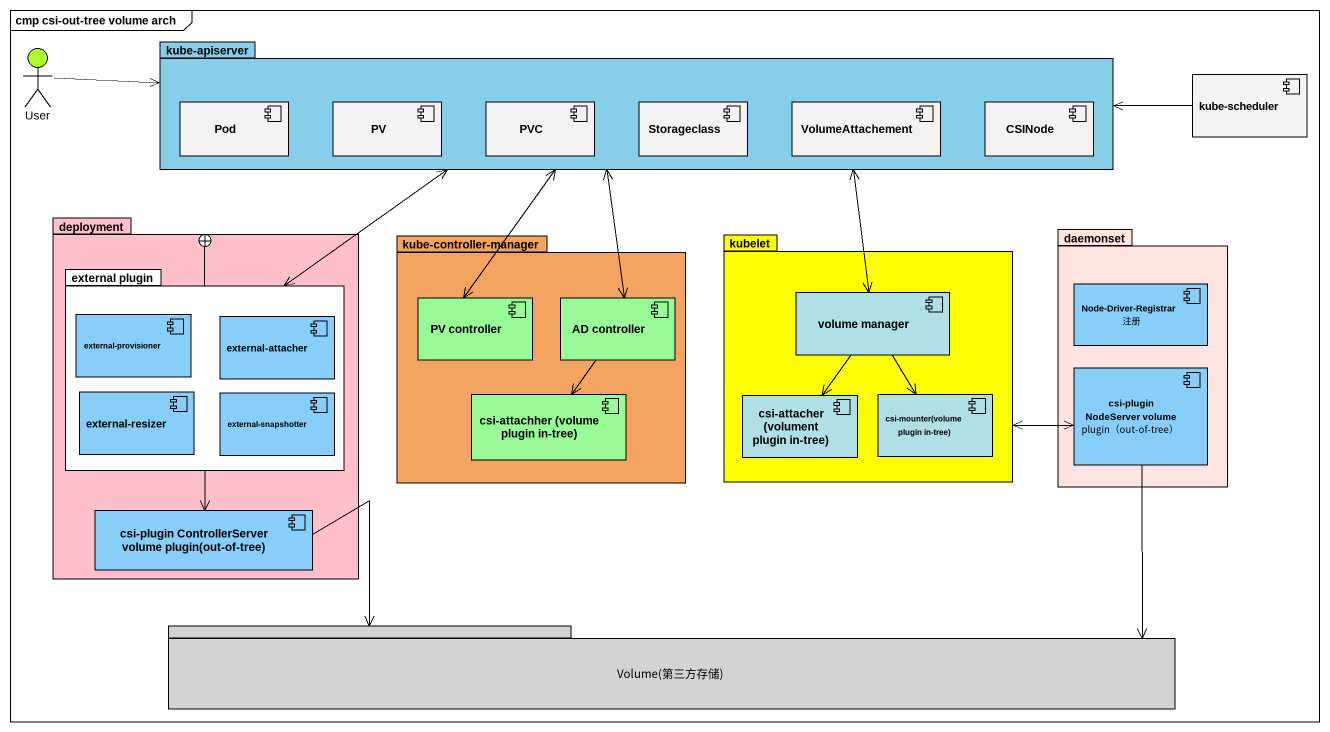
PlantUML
@startuml
mainframe cmp csi-out-tree volume arch
actor User #ADFF2F
package "kube-apiserver" as kube_apiserver #87CEEB {
  component Pod
  component PV
  component PVC
  component Storageclass
  component VolumeAttachement
  component CSINode
}
component "kube-scheduler" as kube_scheduler
package deployment #FFC0CB {
  package "external plugin" as external_plugin {
    component "external-provisioner" as external_provisioner #87CEFA
    component "external-attacher" as external_attacher #87CEFA
    component "external-resizer" as external_resizer #87CEFA
    component "external-snapshotter" as external_snapshotter #87CEFA
  }
  component "csi-plugin ControllerServer volume plugin(out-of-tree)" as csi_plugin_ControllerServer #87CEFA
}
package "kube-controller-manager" as kube_controller_manager #F4A460 {
  component "PV controller" as PV_controller #98FB98
  component "AD controller" as AD_controller #98FB98
  component "csi-attachher (volume plugin in-tree)" as csi_attachher_volume_plugin #98FB98
}
package kubelet #FFFF00 {
  component "volume manager" as volume_manager #B0E0E6
  component "csi-attacher (volument plugin in-tree)" as csi_attacher_volument #B0E0E6
  component "csi-mounter(volume plugin in-tree)" as csi_mounter_volume_plugin #B0E0E6
}
package daemonset #FFE4E1 {
  component "Node-Driver-Registrar 注册" as Node_Driver_Registrar_注册 #87CEFA
  component "csi-plugin NodeServer volume plugin（out-of-tree）" as csi_plugin_NodeServer #87CEFA
}
package "Volume(第三方存储)" as Volume_第三方存储 #D3D3D3 {
}
User -right-> kube_apiserver
kube_apiserver <--> external_plugin
kube_apiserver <--> AD_controller
kube_apiserver <--> volume_manager
kube_scheduler -left-> kube_apiserver
kubelet <-right-> csi_plugin_NodeServer
external_plugin --+ deployment
external_plugin --> csi_plugin_ControllerServer
PV_controller <-up-> kube_apiserver
AD_controller --> csi_attachher_volume_plugin
volume_manager --> csi_attacher_volument
volume_manager --> csi_mounter_volume_plugin
csi_plugin_NodeServer -left-> Volume_第三方存储
csi_plugin_ControllerServer -right-> Volume_第三方存储
@enduml
